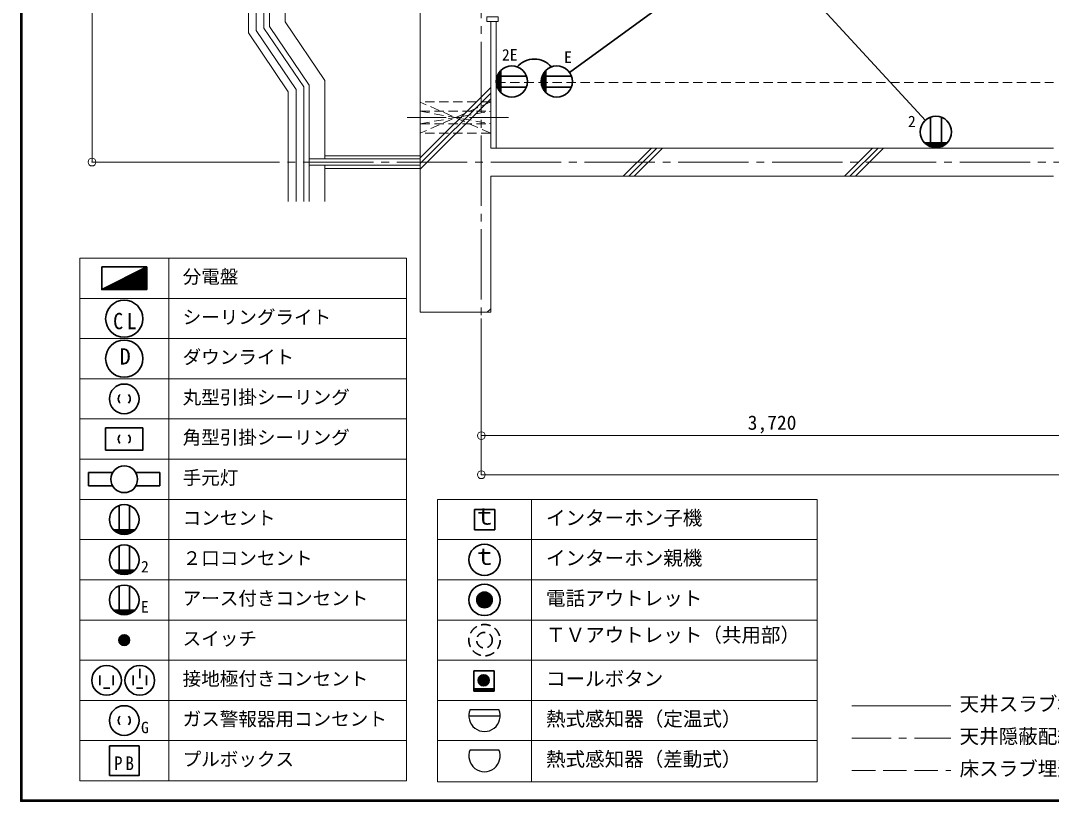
# Model space of a CAD drawing. Units: millimetres at full size, sheet at 1:50; details may follow other scales. Extents: x -9674 to 9699, y -6794 to 6791.
# Drawn here: x -9674 to -3081, y -6794 to -1799 of the extents above; entities that cross this region are included whole.
import ezdxf
from ezdxf.enums import TextEntityAlignment as Align

# ---------------------------------------------------------------- set-up
doc = ezdxf.new("R2010")
doc.units = ezdxf.units.MM
doc.header["$LTSCALE"] = 50
doc.header["$PDMODE"] = 32
doc.header["$PDSIZE"] = 50
for name, pattern in [('CHAIN1', [8, 5, -1, 1, -1]), ('CHAIN2', [12, 9, -1, 1, -1]), ('DASHED1', [1.8, 1.2, -0.6]), ('DASHED3', [4, 3, -1])]:
    doc.linetypes.add(name, pattern=pattern)
for name, color, linetype, lineweight in [('0-0_図面枠', 7, 'Continuous', 9), ('1-0_芯', 134, 'CHAIN2', 9), ('1-1_躯体', 134, 'Continuous', 9), ('1-3_建具', 134, 'Continuous', 9), ('1-6_ﾊﾞﾙｺﾆｰ・階段', 134, 'Continuous', 9), ('1-7_その他', 134, 'DASHED1', 9), ('1-8_ハッチ', 134, 'Continuous', 9), ('1-B_寸法', 134, 'Continuous', 9), ('1-C_梁', 134, 'DASHED1', 9), ('2-0_芯', 2, 'Continuous', 35), ('2-E', 2, 'Continuous', 35), ('3-3', 1, 'Continuous', 25)]:
    doc.layers.add(name, color=color, linetype=linetype, lineweight=lineweight)
doc.styles.add('ＭＳ ゴシック', font='')
doc.styles.get('ＭＳ ゴシック').set_extended_font_data('MS Gothic')

msp = doc.modelspace()

# ---------------------------------------------------------------- linework, layer by layer
at = {"layer": '0-0_図面枠'}
for p, q in [((-9673.92, 6791.43), (-9673.92, -6793.93)), ((-9672.16, 6789.66), (-9672.16, -6792.16)), ((-9670.4, 6787.9), (-9670.4, -6790.4)), ((-9668.64, -6788.64), (-9668.64, 6786.14)), ((-9666.87, 6784.38), (-9666.87, -6786.88)), ((-9665.11, 6782.61), (-9665.11, -6785.11)), ((-9663.35, 6780.85), (-9663.35, -6783.35)), ((-9670.4, -6790.4), (9695.4, -6790.4)), ((9693.64, -6788.64), (-9668.64, -6788.64)), ((-9666.87, -6786.88), (9691.87, -6786.88)), ((-9665.11, -6785.11), (9690.11, -6785.11)), ((-9663.35, -6783.35), (9688.35, -6783.35)), ((-9673.92, -6793.93), (9698.92, -6793.93)), ((-9672.16, -6792.16), (9697.16, -6792.16))]:
    msp.add_line(p, q, dxfattribs=at)
at = {"layer": '1-0_芯'}
for p, q in [((-6727.33, 5265.57), (-6727.33, -3704.43)), ((-8467.33, -2704.43), (8542.67, -2704.43))]:
    msp.add_line(p, q, dxfattribs=at)
at = {"layer": '1-1_躯体'}
for p, q in [((-7117.33, -1744.43), (-7117.33, -3664.43)), ((-6667.33, -1804.43), (-6667.33, -2614.43)), ((-3067.33, -2614.43), (-6667.33, -2614.43)), ((-3067.33, -2794.43), (-6667.33, -2794.43)), ((-6667.33, -2794.43), (-6667.33, -3664.43)), ((-6667.33, -3664.43), (-7117.33, -3664.43))]:
    msp.add_line(p, q, dxfattribs=at)
at = {"layer": '1-3_建具'}
for p, q in [((-6692.33, -1804.43), (-6692.33, -1774.43)), ((-6620.33, -1804.43), (-6692.33, -1804.43))]:
    msp.add_line(p, q, dxfattribs=at)
msp.add_lwpolyline([(-6620.33, -1804.43), (-6620.33, -1774.43), (-6692.33, -1774.43)], dxfattribs=at)
at = {"layer": '1-6_ﾊﾞﾙｺﾆｰ・階段'}
for p, q in [((-8217.33, -1878.43), (-8217.33, 5165.57)), ((-8167.33, -1863.07), (-8167.33, 5165.57)), ((-8117.33, -1847.72), (-8117.33, 5165.57)), ((-7982.33, 4245.57), (-7982.33, -1806.26)), ((-8082.33, -1836.97), (-8082.33, -1654.43)), ((-8082.33, -1836.97), (-7827.33, -2212.97)), ((-7982.33, -1806.26), (-7727.33, -2182.26)), ((-8217.33, -1878.43), (-7962.33, -2254.43)), ((-8167.33, -1863.07), (-7912.33, -2239.07)), ((-8117.33, -1847.72), (-7862.33, -2223.72)), ((-7912.33, -2955.71), (-7912.33, -2239.07)), ((-7862.33, -2955.71), (-7862.33, -2223.72)), ((-7827.33, -2955.71), (-7827.33, -2212.97)), ((-7727.33, -2684.43), (-7727.33, -2182.26)), ((-7962.33, -2955.71), (-7962.33, -2254.43)), ((-7117.33, -2684.43), (-7827.33, -2684.43)), ((-7117.33, -2664.43), (-7727.33, -2664.43)), ((-7117.33, -2724.43), (-7827.33, -2724.43)), ((-7727.33, -2955.71), (-7727.33, -2724.43)), ((-7117.33, -2744.43), (-7727.33, -2744.43))]:
    msp.add_line(p, q, dxfattribs=at)
at = {"layer": '1-7_その他'}
for p, q in [((-6667.33, -2319.43), (-7117.33, -2319.43)), ((-6667.33, -2319.43), (-7117.33, -2519.8)), ((-6667.33, -2519.43), (-7117.33, -2320.6)), ((-7117.33, -2379.43), (-6667.33, -2459.43)), ((-7117.33, -2459.43), (-6667.33, -2379.43)), ((-7117.33, -2379.43), (-6667.33, -2379.43)), ((-7117.33, -2459.43), (-6667.33, -2459.43)), ((-6667.33, -2519.43), (-7117.33, -2519.43))]:
    msp.add_line(p, q, dxfattribs=at)
at = {"layer": '1-7_その他', "linetype": 'CHAIN1'}
msp.add_line((-6552.33, -2419.43), (-7217.33, -2419.43), dxfattribs=at)
at = {"layer": '1-8_ハッチ'}
for p, q in [((-6632.33, -1804.43), (-6632.33, -2614.43)), ((-7117.33, -2678.05), (-6667.33, -2228.05)), ((-7117.33, -2713.41), (-6667.33, -2263.41)), ((-7117.33, -2748.76), (-6667.33, -2298.76)), ((-5819.49, -2794.43), (-5639.49, -2614.43)), ((-5784.13, -2794.43), (-5604.13, -2614.43)), ((-5748.78, -2794.43), (-5568.78, -2614.43)), ((-4405.27, -2794.43), (-4225.27, -2614.43)), ((-4369.92, -2794.43), (-4189.92, -2614.43)), ((-4334.56, -2794.43), (-4154.56, -2614.43)), ((-6689.49, -3664.43), (-6667.33, -3642.27))]:
    msp.add_line(p, q, dxfattribs=at)
at = {"layer": '1-B_寸法'}
for p, q in [((-9217.33, 2065.57), (-9217.33, -2704.43)), ((-9217.33, -2704.43), (-8467.33, -2704.43)), ((-6727.33, -4704.43), (-6727.33, -3704.43)), ((-6727.33, -4454.43), (-3007.33, -4454.43)), ((-6727.33, -4704.43), (6772.67, -4704.43))]:
    msp.add_line(p, q, dxfattribs=at)
for p in [(-9217.33, -2704.43), (-6727.33, -4454.43), (-6727.33, -4704.43)]:
    msp.add_point(p, dxfattribs=at)
at = {"layer": '1-C_梁'}
msp.add_line((-6632.33, -2194.43), (-3067.33, -2194.43), dxfattribs=at)
at = {"layer": '2-0_芯'}
for p, q in [((-6163.67, -2130.58), (-5048.97, -1319.96)), ((-3887.23, -2437.95), (-4900.46, -1334.79)), ((-6629.01, -2165.09), (-6629.01, -2213.73)), ((-6625.69, -2154.41), (-6438.3, -2154.41)), ((-6623.01, -2147.95), (-6623.01, -2230.88)), ((-6617.01, -2136.73), (-6617.01, -2242.09)), ((-6611.01, -2128.1), (-6611.01, -2250.72)), ((-6605.01, -2121.07), (-6605.01, -2257.75)), ((-6602.01, -2118), (-6602.01, -2260.82)), ((-6341.58, -2165.09), (-6341.58, -2213.73)), ((-6338.25, -2154.41), (-6150.86, -2154.41)), ((-6335.58, -2147.95), (-6335.58, -2230.88)), ((-6329.58, -2136.73), (-6329.58, -2242.09)), ((-6323.57, -2128.1), (-6323.57, -2250.72)), ((-6317.58, -2121.07), (-6317.58, -2257.75)), ((-6314.57, -2118), (-6314.57, -2260.82)), ((-6625.69, -2224.41), (-6438.3, -2224.41)), ((-6338.25, -2224.41), (-6150.86, -2224.41)), ((-3854.57, -2605.31), (-3854.57, -2417.92)), ((-3784.57, -2605.31), (-3784.57, -2417.92)), ((-3748.16, -2581.63), (-3890.99, -2581.63)), ((-3751.23, -2584.63), (-3887.91, -2584.63)), ((-3758.26, -2590.63), (-3880.88, -2590.63)), ((-3766.89, -2596.63), (-3872.25, -2596.63)), ((-3778.11, -2602.63), (-3861.04, -2602.63)), ((-3795.25, -2608.63), (-3843.89, -2608.63))]:
    msp.add_line(p, q, dxfattribs=at)
at = {"layer": '2-0_芯', "color": 5, "lineweight": 18}
msp.add_line((-4356.82, -6181.72), (-3724.84, -6181.72), dxfattribs=at)
at = {"layer": '2-0_芯', "color": 5, "linetype": 'CHAIN1', "lineweight": 18}
msp.add_line((-4356.82, -6388.63), (-3724.84, -6388.63), dxfattribs=at)
at = {"layer": '2-0_芯', "color": 5, "linetype": 'DASHED3', "lineweight": 18}
msp.add_line((-4356.82, -6595.53), (-3724.84, -6595.53), dxfattribs=at)
at = {"layer": '2-0_芯'}
for centre in [(-6531.99, -2189.41), (-6244.56, -2189.41), (-3819.57, -2511.61)]:
    msp.add_circle(centre, 100.02, dxfattribs=at)
msp.add_arc((-6388.28, -2189.41), 143.72, 40.72684, 139.27316, dxfattribs=at)
at = {"layer": '2-E', "color": 7, "lineweight": 9}
for p, q in [((-9296.22, -3318.86), (-7206.22, -3318.86)), ((-9296.22, -3318.86), (-9296.22, -6662.63)), ((-8726.22, -3318.86), (-8726.22, -6662.63)), ((-7206.22, -3318.86), (-7206.22, -6662.63)), ((-9296.22, -3576.08), (-7206.22, -3576.08)), ((-9296.22, -3833.29), (-7206.22, -3833.29)), ((-9296.22, -4090.5), (-7206.22, -4090.5)), ((-9296.22, -4347.71), (-7206.22, -4347.71)), ((-9296.22, -4604.93), (-7206.22, -4604.93)), ((-9296.22, -4862.14), (-7206.22, -4862.14)), ((-7006.83, -4862.14), (-4579.74, -4862.14)), ((-6406.83, -4862.14), (-6406.83, -6669.39)), ((-4579.74, -4862.14), (-4579.74, -6669.39)), ((-9296.22, -5119.35), (-7206.22, -5119.35)), ((-7006.83, -5119.35), (-4579.74, -5119.35)), ((-9296.22, -5376.56), (-7206.22, -5376.56)), ((-7006.83, -5376.56), (-4579.74, -5376.56)), ((-9296.22, -5633.78), (-7206.22, -5633.78)), ((-7006.83, -5633.78), (-4579.74, -5633.78)), ((-9296.22, -5890.99), (-7206.22, -5890.99)), ((-7006.83, -5890.99), (-4579.74, -5890.99)), ((-9296.22, -6148.2), (-7206.22, -6148.2)), ((-7006.83, -6148.2), (-4579.74, -6148.2)), ((-9296.22, -6405.41), (-7206.22, -6405.41)), ((-7006.83, -6405.41), (-4579.74, -6405.41)), ((-9296.22, -6662.63), (-7206.22, -6662.63))]:
    msp.add_line(p, q, dxfattribs=at)
at = {"layer": '2-E'}
for p, q in [((-8867.19, -3375.46), (-9155.25, -3375.46)), ((-8968.02, -3425.87), (-8867.19, -3425.87)), ((-8959.38, -3421.55), (-8867.19, -3421.55)), ((-8950.74, -3417.23), (-8867.19, -3417.23)), ((-8942.1, -3412.91), (-8867.19, -3412.91)), ((-8933.46, -3408.59), (-8867.19, -3408.59)), ((-8924.82, -3404.27), (-8867.19, -3404.27)), ((-8916.18, -3399.95), (-8867.19, -3399.95)), ((-8907.54, -3395.63), (-8867.19, -3395.63)), ((-8898.9, -3391.31), (-8867.19, -3391.31)), ((-8890.26, -3386.99), (-8867.19, -3386.99)), ((-8881.62, -3382.67), (-8867.19, -3382.67)), ((-8872.98, -3378.35), (-8867.19, -3378.35)), ((-9097.62, -3490.67), (-8867.19, -3490.67)), ((-9088.98, -3486.35), (-8867.19, -3486.35)), ((-9080.34, -3482.03), (-8867.19, -3482.03)), ((-9071.7, -3477.71), (-8867.19, -3477.71)), ((-9063.06, -3473.39), (-8867.19, -3473.39)), ((-9054.42, -3469.07), (-8867.19, -3469.07)), ((-9045.78, -3464.75), (-8867.19, -3464.75)), ((-9037.14, -3460.43), (-8867.19, -3460.43)), ((-9028.5, -3456.11), (-8867.19, -3456.11)), ((-9019.86, -3451.79), (-8867.19, -3451.79)), ((-9011.22, -3447.47), (-8867.19, -3447.47)), ((-9002.58, -3443.15), (-8867.19, -3443.15)), ((-8993.94, -3438.83), (-8867.19, -3438.83)), ((-8985.3, -3434.51), (-8867.19, -3434.51)), ((-8976.66, -3430.19), (-8867.19, -3430.19)), ((-9149.46, -3516.59), (-8867.19, -3516.59)), ((-9140.82, -3512.27), (-8867.19, -3512.27)), ((-9132.18, -3507.95), (-8867.19, -3507.95)), ((-9123.54, -3503.63), (-8867.19, -3503.63)), ((-9114.9, -3499.31), (-8867.19, -3499.31)), ((-9111.22, -3519.48), (-8911.22, -3519.48)), ((-9106.26, -3494.99), (-8867.19, -3494.99)), ((-9239.26, -4690.77), (-9239.26, -4776.29)), ((-9085.27, -4690.77), (-9239.26, -4690.77)), ((-8783.17, -4690.77), (-8937.16, -4690.77)), ((-8783.17, -4776.29), (-8783.17, -4690.77)), ((-9239.26, -4776.29), (-9085.27, -4776.29)), ((-8937.16, -4776.29), (-8783.17, -4776.29)), ((-9044.47, -5079.76), (-9044.47, -4901.73)), ((-8977.97, -5079.76), (-8977.97, -4901.73)), ((-8943.37, -5057.26), (-9079.06, -5057.26)), ((-8946.29, -5060.11), (-9076.14, -5060.11)), ((-8952.97, -5065.81), (-9069.46, -5065.81)), ((-8961.17, -5071.51), (-9061.26, -5071.51)), ((-8971.83, -5077.21), (-9050.61, -5077.21)), ((-8988.11, -5082.91), (-9034.32, -5082.91)), ((-9044.47, -5336.97), (-9044.47, -5158.95)), ((-8977.97, -5336.97), (-8977.97, -5158.95)), ((-8943.37, -5314.47), (-9079.06, -5314.47)), ((-8946.29, -5317.32), (-9076.14, -5317.32)), ((-8952.97, -5323.02), (-9069.46, -5323.02)), ((-8961.17, -5328.72), (-9061.26, -5328.72)), ((-8971.83, -5334.42), (-9050.61, -5334.42)), ((-8988.11, -5340.12), (-9034.32, -5340.12)), ((-9044.47, -5594.18), (-9044.47, -5416.16)), ((-8977.97, -5594.18), (-8977.97, -5416.16)), ((-8943.37, -5571.68), (-9079.06, -5571.68)), ((-8946.29, -5574.54), (-9076.14, -5574.54)), ((-8952.97, -5580.24), (-9069.46, -5580.24)), ((-8961.17, -5585.94), (-9061.26, -5585.94)), ((-8971.83, -5591.64), (-9050.61, -5591.64)), ((-8988.11, -5597.34), (-9034.32, -5597.34)), ((-8990.69, -5735.02), (-9031.74, -5735.02)), ((-8977.01, -5762.38), (-9045.42, -5762.38)), ((-8978.25, -5753.26), (-9044.18, -5753.26)), ((-8978.25, -5771.5), (-9044.18, -5771.5)), ((-8982.28, -5744.14), (-9040.15, -5744.14)), ((-8982.28, -5780.63), (-9040.15, -5780.63)), ((-8990.69, -5789.75), (-9031.74, -5789.75)), ((-9167.08, -5989.59), (-9167.08, -6049.59)), ((-9080.93, -5989.59), (-9080.93, -6049.59)), ((-8955.08, -5989.59), (-8955.08, -6049.59)), ((-8912, -5946.52), (-8912, -6006.52)), ((-8868.93, -5989.59), (-8868.93, -6049.59)), ((-9104, -6068.93), (-9144, -6068.93)), ((-8892, -6068.93), (-8932, -6068.93)), ((-8916.22, -6439.02), (-9106.22, -6439.02)), ((-9106.22, -6439.02), (-9106.22, -6629.02))]:
    msp.add_line(p, q, dxfattribs=at)
at = {"layer": '2-E', "color": 3}
for p, q in [((-6641.83, -4925.93), (-6771.83, -4925.93)), ((-6771.83, -4925.93), (-6771.83, -5055.93)), ((-6641.83, -5055.93), (-6641.83, -4925.93)), ((-6771.83, -5055.93), (-6641.83, -5055.93)), ((-6742.54, -5470.36), (-6671.12, -5470.36)), ((-6736.83, -5465.36), (-6676.83, -5465.36)), ((-6728.63, -5460.36), (-6685.04, -5460.36)), ((-6756.83, -5505.36), (-6656.83, -5505.36)), ((-6756.58, -5500.36), (-6657.08, -5500.36)), ((-6756.58, -5510.36), (-6657.08, -5510.36)), ((-6755.82, -5495.36), (-6657.84, -5495.36)), ((-6755.82, -5515.36), (-6657.84, -5515.36)), ((-6754.53, -5490.36), (-6659.14, -5490.36)), ((-6754.53, -5520.36), (-6659.14, -5520.36)), ((-6752.66, -5485.36), (-6661.01, -5485.36)), ((-6752.66, -5525.36), (-6661.01, -5525.36)), ((-6750.13, -5480.36), (-6663.53, -5480.36)), ((-6750.13, -5530.36), (-6663.53, -5530.36)), ((-6746.83, -5475.36), (-6666.83, -5475.36)), ((-6746.83, -5535.36), (-6666.83, -5535.36)), ((-6742.54, -5540.36), (-6671.12, -5540.36)), ((-6736.83, -5545.36), (-6676.83, -5545.36)), ((-6728.63, -5550.36), (-6685.04, -5550.36)), ((-6645.36, -5959.86), (-6775.36, -5959.86)), ((-6775.36, -5959.86), (-6775.36, -6089.86)), ((-6690.6, -5990.67), (-6733.81, -5990.67)), ((-6645.36, -6089.86), (-6645.36, -5959.86)), ((-6676.2, -6019.47), (-6748.21, -6019.47)), ((-6677.5, -6009.87), (-6746.91, -6009.87)), ((-6677.5, -6029.08), (-6746.91, -6029.08)), ((-6681.75, -6000.27), (-6742.67, -6000.27)), ((-6681.75, -6038.68), (-6742.67, -6038.68)), ((-6690.6, -6048.28), (-6733.81, -6048.28)), ((-6775.36, -6074.86), (-6645.36, -6074.86)), ((-6775.36, -6079.86), (-6645.36, -6079.86)), ((-6775.36, -6084.86), (-6645.36, -6084.86)), ((-6775.36, -6089.86), (-6645.36, -6089.86))]:
    msp.add_line(p, q, dxfattribs=at)
at = {"layer": '2-E'}
for points in [[(-9155.25, -3519.48), (-8867.19, -3519.48), (-8867.19, -3375.46)], [(-9155.25, -3375.46), (-9155.25, -3519.48), (-8867.19, -3375.46)], [(-9106.22, -6629.02), (-8916.22, -6629.02), (-8916.22, -6439.02)]]:
    msp.add_lwpolyline(points, dxfattribs=at)
msp.add_lwpolyline([(-9129.97, -4547.57), (-8892.47, -4547.57), (-8892.47, -4405.07), (-9129.97, -4405.07)], close=True, dxfattribs=at)
at = {"layer": '2-E', "color": 7, "lineweight": 9}
msp.add_lwpolyline([(-7006.83, -4862.14), (-7006.83, -6669.39), (-4579.74, -6669.39)], dxfattribs=at)
at = {"layer": '2-E'}
for centre, radius in [((-9011.22, -3706.46), 118.77), ((-9011.22, -3961.89), 118.77), ((-9011.22, -4219.11), 95), ((-9011.22, -4733.53), 85.52), ((-9011.22, -4990.74), 95.02), ((-9011.22, -5247.96), 95.02), ((-9011.22, -5505.17), 95.02), ((-9011.22, -5762.38), 34.21), ((-9124, -6019.59), 95), ((-8912, -6019.59), 95), ((-9011.22, -6276.81), 95)]:
    msp.add_circle(centre, radius, dxfattribs=at)
at = {"layer": '2-E', "color": 3}
for centre, radius in [((-6706.83, -5248.14), 100), ((-6706.83, -5505.36), 100), ((-6706.83, -5505.36), 50), ((-6712.21, -6019.47), 36.01)]:
    msp.add_circle(centre, radius, dxfattribs=at)
at = {"layer": '2-E', "color": 3, "linetype": 'DASHED1'}
for radius in [100.02, 50.02]:
    msp.add_circle((-6706.83, -5762.57), radius, dxfattribs=at)
at = {"layer": '2-E'}
for centre, start, end in [((-9011.14, -4219.11), 134.60825, 225.39172), ((-9011.29, -4219.11), 314.60825, 45.39172), ((-9011.14, -4476.32), 134.60825, 225.39172), ((-9011.29, -4476.32), 314.60825, 45.39172), ((-9011.14, -6276.81), 134.60825, 225.39172), ((-9011.29, -6276.81), 314.60825, 45.39172)]:
    msp.add_arc(centre, 38.07, start, end, dxfattribs=at)
at = {"layer": '3-3'}
for p, q in [((-6806.85, -6246.8), (-6606.81, -6246.8)), ((-6798.52, -6206.79), (-6615.15, -6206.79)), ((-6798.52, -6464.01), (-6615.15, -6464.01))]:
    msp.add_line(p, q, dxfattribs=at)
for centre in [(-6706.83, -6246.79), (-6706.83, -6504)]:
    msp.add_arc(centre, 100.03, 156.4305, 23.56947, dxfattribs=at)

# ---------------------------------------------------------------- texts
at = {"layer": '1-B_寸法', "style": 'ＭＳ ゴシック'}
msp.add_text('3,720', height=91.64, dxfattribs=at).set_placement((-5023.58, -4444.43), align=Align.BOTTOM_LEFT)
at = {"layer": '2-0_芯', "color": 7, "style": 'ＭＳ ゴシック'}
for s, p in [('2E', (-6595.29, -2076.92)), ('E', (-6197.84, -2092.12)), ('2', (-3998.35, -2502.83))]:
    msp.add_text(s, height=73.31, dxfattribs=at).set_placement(p, align=Align.BOTTOM_LEFT)
at = {"layer": '2-E', "color": 7, "style": 'ＭＳ ゴシック'}
for s, height, p in [('分電盤', 87.06, (-8637.54, -3506.84)), ('シーリングライト', 87.06, (-8637.54, -3765.83)), ('D', 104.5, (-9040.74, -4030.8)), ('ダウンライト', 87.06, (-8637.54, -4021.27)), ('丸型引掛シーリング', 87.06, (-8637.54, -4278.48)), ('角型引掛シーリング', 87.06, (-8637.54, -4535.69)), ('手元灯', 87.06, (-8637.54, -4792.91)), ('コンセント', 87.06, (-8637.54, -5050.12)), ('ｔ', 110, (-6781.83, -5056.86)), ('インターホン子機', 91.64, (-6313.49, -5053.43)), ('２口コンセント', 87.06, (-8637.54, -5307.33)), ('ｔ', 110, (-6781.83, -5314.07)), ('インターホン親機', 91.64, (-6313.49, -5310.64)), ('2', 73.31, (-8903.82, -5351)), ('アース付きコンセント', 87.06, (-8637.54, -5564.54)), ('電話アウトレット', 91.64, (-6313.49, -5567.86)), ('E', 73.31, (-8903.82, -5608.22)), ('ＴＶアウトレット（共用部）', 91.64, (-6313.49, -5802.57)), ('スイッチ', 87.06, (-8637.54, -5821.76)), ('接地極付きコンセント', 87.06, (-8637.54, -6078.97)), ('コールボタン', 91.64, (-6313.49, -6082.28)), ('天井スラブ埋込配線', 91.64, (-3668.17, -6244.22)), ('ガス警報器用コンセント', 87.06, (-8637.54, -6336.18)), ('熱式感知器（定温式）', 91.64, (-6313.49, -6339.49)), ('G', 73.31, (-8903.82, -6379.85)), ('天井隠蔽配線', 91.64, (-3668.17, -6451.13)), ('プルボックス', 87.06, (-8637.54, -6593.39)), ('熱式感知器（差動式）', 91.64, (-6313.49, -6596.71)), ('床スラブ埋込または床隠蔽配線', 91.64, (-3668.17, -6658.03))]:
    msp.add_text(s, height=height, dxfattribs=at).set_placement(p, align=Align.BOTTOM_LEFT)
at = {"layer": '2-E', "color": 7, "attachment_point": 7, "style": 'ＭＳ ゴシック'}
for s, insert, char_height in [('\\T1.36;\\W0.9;CL', (-9082.3, -3775.36), 104.5), ('\\T1.36;\\W0.9;PB', (-9076.22, -6594.02), 87.98)]:
    msp.add_mtext(s, dxfattribs=dict(at, insert=insert, char_height=char_height))

doc.saveas('drawing.dxf')
